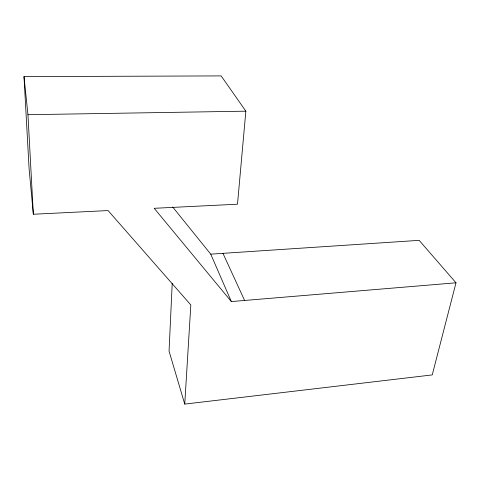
<?xml version="1.0" encoding="UTF-8"?>
<svg xmlns="http://www.w3.org/2000/svg" width="480" height="480" viewBox="0 0 480 480"><rect width="100%" height="100%" fill="white"/><g stroke="black" fill="none" stroke-linecap="round" stroke-linejoin="round"><path stroke-width="0.72" d="M172.212 283.416L169.056 351.138L184.746 404.094L432.24 374.916L456 282.804L419.16 240.348L210.744 254.154L172.662 206.97M184.746 404.094L190.83 304.95L108.078 210.57L33.342 214.242L29.1 168.768L24 76.614L221.154 75.906L245.856 111.18L237.492 204.21L154.2 208.302L231.342 301.566L456 282.804M24 76.614L27.954 114.708L245.856 111.18M222.954 253.35L244.596 300.462M210.744 254.154L231.342 301.566M27.954 114.708L33.342 214.242"/></g></svg>
